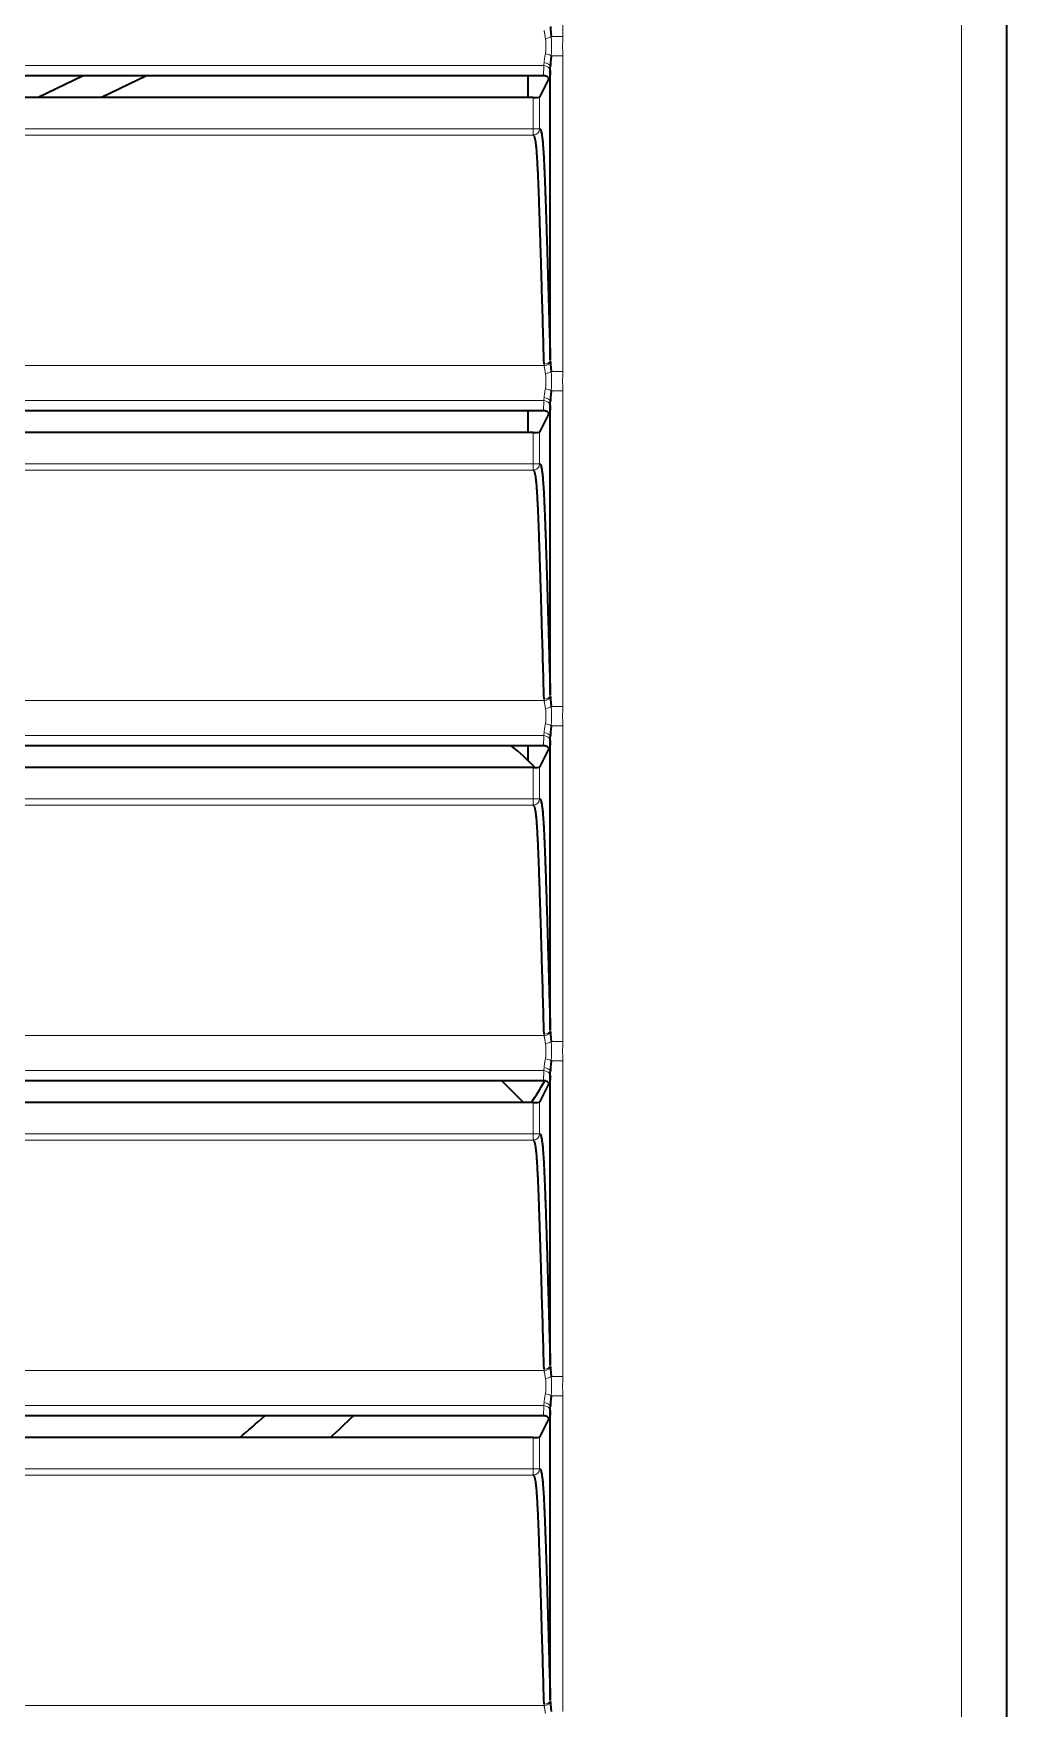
# Model space of a CAD drawing. Header units: inches. Extents: x -1096 to 3103, y -191 to 3207.
# Drawn here: x 717.2 to 756.1, y 1648.2 to 1715.2 of the extents above; entities that cross this region are included whole.
import ezdxf

# ---------------------------------------------------------------- set-up
doc = ezdxf.new("R2010")
doc.units = ezdxf.units.IN

msp = doc.modelspace()

# ---------------------------------------------------------------- linework, layer by layer
at = {"lineweight": 13}
for p, q in [((754.309, 1216.341), (754.309, 1879.841)), ((738.35, 1727.713), (738.35, 1715.079)), ((737.888, 1715.079), (738.35, 1715.079)), ((737.596, 1713.915), (680.14, 1713.915)), ((737.578, 1713.51), (737.596, 1713.915)), ((737.888, 1714.313), (738.35, 1714.313)), ((738.35, 1714.313), (738.35, 1701.679)), ((737.172, 1711.389), (737.172, 1712.641)), ((737.422, 1712.657), (737.422, 1711.389)), ((680.563, 1711.389), (737.172, 1711.389)), ((737.422, 1711.389), (737.172, 1711.389)), ((737.172, 1711.139), (737.172, 1711.389)), ((737.172, 1711.139), (680.563, 1711.139)), ((680.132, 1701.923), (737.604, 1701.923)), ((737.888, 1701.679), (738.35, 1701.679)), ((737.596, 1700.515), (680.14, 1700.515)), ((737.578, 1700.11), (737.596, 1700.515)), ((737.888, 1700.913), (738.35, 1700.913)), ((738.35, 1700.913), (738.35, 1688.279)), ((737.172, 1697.989), (737.172, 1699.241)), ((737.422, 1699.257), (737.422, 1697.989)), ((680.563, 1697.989), (737.172, 1697.989)), ((737.422, 1697.989), (737.172, 1697.989)), ((737.172, 1697.739), (737.172, 1697.989)), ((737.172, 1697.739), (680.563, 1697.739)), ((680.132, 1688.523), (737.604, 1688.523)), ((737.888, 1688.279), (738.35, 1688.279)), ((737.596, 1687.115), (680.14, 1687.115)), ((737.578, 1686.71), (737.596, 1687.115)), ((737.888, 1687.513), (738.35, 1687.513)), ((738.35, 1687.513), (738.35, 1674.879)), ((737.172, 1684.589), (737.172, 1685.841)), ((737.422, 1685.857), (737.422, 1684.589)), ((680.563, 1684.589), (737.172, 1684.589)), ((737.422, 1684.589), (737.172, 1684.589)), ((737.172, 1684.339), (737.172, 1684.589)), ((737.172, 1684.339), (680.563, 1684.339)), ((680.132, 1675.123), (737.604, 1675.123)), ((737.888, 1674.879), (738.35, 1674.879)), ((737.596, 1673.715), (680.14, 1673.715)), ((737.578, 1673.31), (737.596, 1673.715)), ((737.888, 1674.113), (738.35, 1674.113)), ((738.35, 1674.113), (738.35, 1661.479)), ((737.172, 1671.189), (737.172, 1672.441)), ((737.422, 1672.457), (737.422, 1671.189)), ((680.563, 1671.189), (737.172, 1671.189)), ((737.422, 1671.189), (737.172, 1671.189)), ((737.172, 1670.939), (737.172, 1671.189)), ((737.172, 1670.939), (680.563, 1670.939)), ((680.132, 1661.723), (737.604, 1661.723)), ((737.888, 1661.479), (738.35, 1661.479)), ((737.596, 1660.315), (680.14, 1660.315)), ((737.578, 1659.91), (737.596, 1660.315)), ((737.888, 1660.713), (738.35, 1660.713)), ((738.35, 1660.713), (738.35, 1648.079)), ((737.172, 1657.789), (737.172, 1659.041)), ((737.422, 1659.057), (737.422, 1657.789)), ((680.563, 1657.789), (737.172, 1657.789)), ((737.422, 1657.789), (737.172, 1657.789)), ((737.172, 1657.539), (737.172, 1657.789)), ((737.172, 1657.539), (680.563, 1657.539)), ((680.132, 1648.323), (737.604, 1648.323))]:
    msp.add_line(p, q, dxfattribs=at)
at = {"lineweight": 35}
for p, q in [((756.109, 1879.841), (756.109, 1218.345)), ((737.851, 1702.131), (737.851, 1713.864)), ((737.578, 1713.51), (680.157, 1713.51)), ((719.16, 1713.51), (717.355, 1712.641)), ((721.689, 1713.51), (719.884, 1712.641)), ((736.968, 1712.642), (736.968, 1713.511)), ((737.797, 1713.403), (737.422, 1712.657)), ((737.845, 1713.72), (737.828, 1713.319)), ((737.172, 1712.641), (680.563, 1712.641)), ((737.851, 1688.731), (737.851, 1700.464)), ((737.578, 1700.11), (680.157, 1700.11)), ((736.968, 1699.241), (736.968, 1700.112)), ((737.797, 1700.003), (737.422, 1699.257)), ((737.845, 1700.32), (737.828, 1699.919)), ((737.172, 1699.241), (680.563, 1699.241)), ((737.851, 1675.331), (737.851, 1687.064)), ((737.578, 1686.71), (680.157, 1686.71)), ((736.968, 1686.113), (736.968, 1686.71)), ((737.797, 1686.603), (737.422, 1685.857)), ((737.845, 1686.92), (737.828, 1686.519)), ((737.172, 1685.841), (680.563, 1685.841)), ((737.851, 1661.931), (737.851, 1673.664)), ((737.578, 1673.31), (680.157, 1673.31)), ((735.911, 1673.31), (736.781, 1672.441)), ((737.797, 1673.203), (737.422, 1672.457)), ((737.845, 1673.52), (737.828, 1673.119)), ((737.172, 1672.441), (680.563, 1672.441)), ((737.851, 1648.531), (737.851, 1660.264)), ((737.578, 1659.91), (680.157, 1659.91)), ((737.797, 1659.803), (737.422, 1659.057)), ((737.845, 1660.12), (737.828, 1659.719)), ((737.172, 1659.041), (680.563, 1659.041))]:
    msp.add_line(p, q, dxfattribs=at)
for radius, start, end in [(57.6, 327.79253, 328.76661), (57.6, 310.03744, 311.36392), (60, 312.68812, 313.90313)]:
    msp.add_arc((688.368, 1703.141), radius, start, end, dxfattribs=at)
at = {"lineweight": 13}
for centre, major_axis, ratio, start_param, end_param in [((737.656, 1715.079), (-0.248, -0.033), 0.303681, 1.530952, 2.733575), ((737.568, 1714.696), (0, 1), 0.043651, 3.816333, 3.983817), ((737.596, 1713.72), (-0.25, 0.011), 0.780579, 3.197456, 4.746449), ((737.601, 1713.864), (-0.25, 0.008), 0.665625, 3.188374, 4.733128), ((737.656, 1714.313), (-0.248, 0.033), 0.303681, 3.54961, 4.752233), ((737.818, 1714.696), (0, 1.25), 0.034921, 3.816333, 3.983817), ((737.172, 1711.389), (-0.066, -0.241), 0.999345, 0.269342, 1.839802), ((737.601, 1702.131), (-0.25, -0.007), 0.626591, 1.553199, 3.096797), ((737.604, 1702.079), (-0.249, -0.018), 0.625593, 1.525244, 3.025641), ((737.656, 1701.679), (-0.248, -0.033), 0.303681, 1.530952, 2.733575), ((737.568, 1701.296), (0, 1), 0.043651, 3.816333, 3.983817), ((737.596, 1700.32), (-0.25, 0.011), 0.780579, 3.197456, 4.746449), ((737.601, 1700.464), (-0.25, 0.008), 0.665625, 3.188374, 4.733128), ((737.656, 1700.913), (-0.248, 0.033), 0.303681, 3.54961, 4.752233), ((737.818, 1701.296), (0, 1.25), 0.034921, 3.816333, 3.983817), ((737.172, 1697.989), (-0.066, -0.241), 0.999345, 0.269342, 1.839802), ((737.601, 1688.731), (-0.25, -0.007), 0.626591, 1.553199, 3.096797), ((737.604, 1688.679), (-0.249, -0.018), 0.625593, 1.525244, 3.025641), ((737.656, 1688.279), (-0.248, -0.033), 0.303681, 1.530952, 2.733575), ((737.568, 1687.896), (0, 1), 0.043651, 3.816333, 3.983817), ((737.596, 1686.92), (-0.25, 0.011), 0.780579, 3.197456, 4.746449), ((737.601, 1687.064), (-0.25, 0.008), 0.665625, 3.188374, 4.733128), ((737.656, 1687.513), (-0.248, 0.033), 0.303681, 3.54961, 4.752233), ((737.818, 1687.896), (0, 1.25), 0.034921, 3.816333, 3.983817), ((737.172, 1684.589), (-0.066, -0.241), 0.999345, 0.269342, 1.839802), ((737.601, 1675.331), (-0.25, -0.007), 0.626591, 1.553199, 3.096797), ((737.604, 1675.279), (-0.249, -0.018), 0.625593, 1.525244, 3.025641), ((737.656, 1674.879), (-0.248, -0.033), 0.303681, 1.530952, 2.733575), ((737.568, 1674.496), (0, 1), 0.043651, 3.816333, 3.983817), ((737.596, 1673.52), (-0.25, 0.011), 0.780579, 3.197456, 4.746449), ((737.601, 1673.664), (-0.25, 0.008), 0.665625, 3.188374, 4.733128), ((737.656, 1674.113), (-0.248, 0.033), 0.303681, 3.54961, 4.752233), ((737.818, 1674.496), (0, 1.25), 0.034921, 3.816333, 3.983817), ((737.172, 1671.189), (-0.066, -0.241), 0.999345, 0.269342, 1.839802), ((737.601, 1661.931), (-0.25, -0.007), 0.626591, 1.553199, 3.096797), ((737.604, 1661.879), (-0.249, -0.018), 0.625593, 1.525244, 3.025641), ((737.656, 1661.479), (-0.248, -0.033), 0.303681, 1.530952, 2.733575), ((737.568, 1661.096), (0, 1), 0.043651, 3.816333, 3.983817), ((737.596, 1660.12), (-0.25, 0.011), 0.780579, 3.197456, 4.746449), ((737.601, 1660.264), (-0.25, 0.008), 0.665625, 3.188374, 4.733128), ((737.656, 1660.713), (-0.248, 0.033), 0.303681, 3.54961, 4.752233), ((737.818, 1661.096), (0, 1.25), 0.034921, 3.816333, 3.983817), ((737.172, 1657.789), (-0.066, -0.241), 0.999345, 0.269342, 1.839802), ((737.601, 1648.531), (-0.25, -0.007), 0.626591, 1.553199, 3.096797), ((737.604, 1648.479), (-0.249, -0.018), 0.625593, 1.525244, 3.025641)]:
    msp.add_ellipse(centre, major_axis=major_axis, ratio=ratio, start_param=start_param, end_param=end_param, dxfattribs=at)
at = {"lineweight": 35}
for centre, major_axis, ratio, start_param, end_param in [((737.172, 1712.658), (0.25, 0), 0.06935, 4.712389, 6.248279), ((737.172, 1699.258), (0.25, 0), 0.06935, 4.712389, 6.248279), ((732.477, 1683.646), (-6.127, 2.95), 0.681998, 4.19999, 4.398672), ((737.172, 1685.858), (0.25, 0), 0.06935, 4.712389, 6.248279), ((737.172, 1672.458), (0.25, 0), 0.06935, 4.712389, 6.248279), ((737.172, 1659.058), (0.25, 0), 0.06935, 4.712389, 6.248279)]:
    msp.add_ellipse(centre, major_axis=major_axis, ratio=ratio, start_param=start_param, end_param=end_param, dxfattribs=at)
at = {"lineweight": 13}
for points, knots in [([(737.656, 1715.002), (737.647, 1715.06), (737.636, 1715.116), (737.621, 1715.196), (737.617, 1715.222), (737.611, 1715.261), (737.609, 1715.273), (737.606, 1715.298), (737.605, 1715.311), (737.604, 1715.323)], [0, 0, 0, 0, 0.5, 0.5, 0.75, 0.75, 0.875, 0.875, 1, 1, 1, 1]), ([(737.656, 1714.39), (737.66, 1714.415), (737.663, 1714.44), (737.669, 1714.49), (737.671, 1714.515), (737.675, 1714.566), (737.676, 1714.592), (737.677, 1714.644), (737.678, 1714.67), (737.678, 1714.749), (737.676, 1714.8), (737.671, 1714.877), (737.669, 1714.902), (737.663, 1714.952), (737.66, 1714.977), (737.656, 1715.002)], [0, 0, 0, 0, 0.125, 0.125, 0.25, 0.25, 0.375, 0.375, 0.5, 0.5, 0.75, 0.75, 0.875, 0.875, 1, 1, 1, 1]), ([(737.888, 1715.079), (737.89, 1715.047), (737.892, 1715.015), (737.895, 1714.952), (737.897, 1714.92), (737.899, 1714.825), (737.9, 1714.761), (737.9, 1714.665), (737.9, 1714.633), (737.899, 1714.569), (737.898, 1714.536), (737.897, 1714.472), (737.895, 1714.44), (737.892, 1714.377), (737.89, 1714.345), (737.888, 1714.313)], [0, 0, 0, 0, 0.125, 0.125, 0.25, 0.25, 0.5, 0.5, 0.625, 0.625, 0.75, 0.75, 0.875, 0.875, 1, 1, 1, 1]), ([(738.35, 1715.079), (738.35, 1715.015), (738.349, 1714.951), (738.346, 1714.824), (738.345, 1714.76), (738.345, 1714.632), (738.346, 1714.568), (738.349, 1714.441), (738.35, 1714.377), (738.35, 1714.313)], [0, 0, 0, 0, 0.25, 0.25, 0.5, 0.5, 0.75, 0.75, 1, 1, 1, 1]), ([(737.601, 1714.03), (737.602, 1714.057), (737.605, 1714.084), (737.612, 1714.14), (737.617, 1714.169), (737.627, 1714.23), (737.633, 1714.26), (737.645, 1714.324), (737.651, 1714.357), (737.656, 1714.39)], [0, 0, 0, 0, 0.25, 0.25, 0.5, 0.5, 0.75, 0.75, 1, 1, 1, 1]), ([(737.656, 1701.602), (737.647, 1701.66), (737.636, 1701.716), (737.621, 1701.796), (737.617, 1701.822), (737.611, 1701.861), (737.609, 1701.873), (737.606, 1701.898), (737.605, 1701.911), (737.604, 1701.923)], [0, 0, 0, 0, 0.5, 0.5, 0.75, 0.75, 0.875, 0.875, 1, 1, 1, 1]), ([(737.656, 1700.99), (737.66, 1701.015), (737.663, 1701.04), (737.669, 1701.09), (737.671, 1701.115), (737.675, 1701.166), (737.676, 1701.192), (737.677, 1701.244), (737.678, 1701.27), (737.678, 1701.349), (737.676, 1701.4), (737.671, 1701.477), (737.669, 1701.502), (737.663, 1701.552), (737.66, 1701.577), (737.656, 1701.602)], [0, 0, 0, 0, 0.125, 0.125, 0.25, 0.25, 0.375, 0.375, 0.5, 0.5, 0.75, 0.75, 0.875, 0.875, 1, 1, 1, 1]), ([(737.888, 1701.679), (737.89, 1701.647), (737.892, 1701.615), (737.895, 1701.552), (737.897, 1701.52), (737.899, 1701.425), (737.9, 1701.361), (737.9, 1701.265), (737.9, 1701.233), (737.899, 1701.169), (737.898, 1701.136), (737.897, 1701.072), (737.895, 1701.04), (737.892, 1700.977), (737.89, 1700.945), (737.888, 1700.913)], [0, 0, 0, 0, 0.125, 0.125, 0.25, 0.25, 0.5, 0.5, 0.625, 0.625, 0.75, 0.75, 0.875, 0.875, 1, 1, 1, 1]), ([(738.35, 1701.679), (738.35, 1701.615), (738.349, 1701.551), (738.346, 1701.424), (738.345, 1701.36), (738.345, 1701.232), (738.346, 1701.168), (738.349, 1701.041), (738.35, 1700.977), (738.35, 1700.913)], [0, 0, 0, 0, 0.25, 0.25, 0.5, 0.5, 0.75, 0.75, 1, 1, 1, 1]), ([(737.601, 1700.63), (737.602, 1700.657), (737.605, 1700.684), (737.612, 1700.74), (737.617, 1700.769), (737.627, 1700.83), (737.633, 1700.86), (737.645, 1700.924), (737.651, 1700.957), (737.656, 1700.99)], [0, 0, 0, 0, 0.25, 0.25, 0.5, 0.5, 0.75, 0.75, 1, 1, 1, 1]), ([(737.656, 1688.202), (737.647, 1688.26), (737.636, 1688.316), (737.621, 1688.396), (737.617, 1688.422), (737.611, 1688.461), (737.609, 1688.473), (737.606, 1688.498), (737.605, 1688.511), (737.604, 1688.523)], [0, 0, 0, 0, 0.5, 0.5, 0.75, 0.75, 0.875, 0.875, 1, 1, 1, 1]), ([(737.656, 1687.59), (737.66, 1687.615), (737.663, 1687.64), (737.669, 1687.69), (737.671, 1687.715), (737.675, 1687.766), (737.676, 1687.792), (737.677, 1687.844), (737.678, 1687.87), (737.678, 1687.949), (737.676, 1688), (737.671, 1688.077), (737.669, 1688.102), (737.663, 1688.152), (737.66, 1688.177), (737.656, 1688.202)], [0, 0, 0, 0, 0.125, 0.125, 0.25, 0.25, 0.375, 0.375, 0.5, 0.5, 0.75, 0.75, 0.875, 0.875, 1, 1, 1, 1]), ([(737.888, 1688.279), (737.89, 1688.247), (737.892, 1688.215), (737.895, 1688.152), (737.897, 1688.12), (737.899, 1688.025), (737.9, 1687.961), (737.9, 1687.865), (737.9, 1687.833), (737.899, 1687.769), (737.898, 1687.736), (737.897, 1687.672), (737.895, 1687.64), (737.892, 1687.577), (737.89, 1687.545), (737.888, 1687.513)], [0, 0, 0, 0, 0.125, 0.125, 0.25, 0.25, 0.5, 0.5, 0.625, 0.625, 0.75, 0.75, 0.875, 0.875, 1, 1, 1, 1]), ([(738.35, 1688.279), (738.35, 1688.215), (738.349, 1688.151), (738.346, 1688.024), (738.345, 1687.96), (738.345, 1687.832), (738.346, 1687.768), (738.349, 1687.641), (738.35, 1687.577), (738.35, 1687.513)], [0, 0, 0, 0, 0.25, 0.25, 0.5, 0.5, 0.75, 0.75, 1, 1, 1, 1]), ([(737.601, 1687.23), (737.602, 1687.257), (737.605, 1687.284), (737.612, 1687.34), (737.617, 1687.369), (737.627, 1687.43), (737.633, 1687.46), (737.645, 1687.524), (737.651, 1687.557), (737.656, 1687.59)], [0, 0, 0, 0, 0.25, 0.25, 0.5, 0.5, 0.75, 0.75, 1, 1, 1, 1]), ([(737.656, 1674.802), (737.647, 1674.86), (737.636, 1674.916), (737.621, 1674.996), (737.617, 1675.022), (737.611, 1675.061), (737.609, 1675.073), (737.606, 1675.098), (737.605, 1675.111), (737.604, 1675.123)], [0, 0, 0, 0, 0.5, 0.5, 0.75, 0.75, 0.875, 0.875, 1, 1, 1, 1]), ([(737.656, 1674.19), (737.66, 1674.215), (737.663, 1674.24), (737.669, 1674.29), (737.671, 1674.315), (737.675, 1674.366), (737.676, 1674.392), (737.677, 1674.444), (737.678, 1674.47), (737.678, 1674.549), (737.676, 1674.6), (737.671, 1674.677), (737.669, 1674.702), (737.663, 1674.752), (737.66, 1674.777), (737.656, 1674.802)], [0, 0, 0, 0, 0.125, 0.125, 0.25, 0.25, 0.375, 0.375, 0.5, 0.5, 0.75, 0.75, 0.875, 0.875, 1, 1, 1, 1]), ([(737.888, 1674.879), (737.89, 1674.847), (737.892, 1674.815), (737.895, 1674.752), (737.897, 1674.72), (737.899, 1674.625), (737.9, 1674.561), (737.9, 1674.465), (737.9, 1674.433), (737.899, 1674.369), (737.898, 1674.336), (737.897, 1674.272), (737.895, 1674.24), (737.892, 1674.177), (737.89, 1674.145), (737.888, 1674.113)], [0, 0, 0, 0, 0.125, 0.125, 0.25, 0.25, 0.5, 0.5, 0.625, 0.625, 0.75, 0.75, 0.875, 0.875, 1, 1, 1, 1]), ([(738.35, 1674.879), (738.35, 1674.815), (738.349, 1674.751), (738.346, 1674.624), (738.345, 1674.56), (738.345, 1674.432), (738.346, 1674.368), (738.349, 1674.241), (738.35, 1674.177), (738.35, 1674.113)], [0, 0, 0, 0, 0.25, 0.25, 0.5, 0.5, 0.75, 0.75, 1, 1, 1, 1]), ([(737.601, 1673.83), (737.602, 1673.857), (737.605, 1673.884), (737.612, 1673.94), (737.617, 1673.969), (737.627, 1674.03), (737.633, 1674.06), (737.645, 1674.124), (737.651, 1674.157), (737.656, 1674.19)], [0, 0, 0, 0, 0.25, 0.25, 0.5, 0.5, 0.75, 0.75, 1, 1, 1, 1]), ([(737.656, 1661.402), (737.647, 1661.46), (737.636, 1661.516), (737.621, 1661.596), (737.617, 1661.622), (737.611, 1661.661), (737.609, 1661.673), (737.606, 1661.698), (737.605, 1661.711), (737.604, 1661.723)], [0, 0, 0, 0, 0.5, 0.5, 0.75, 0.75, 0.875, 0.875, 1, 1, 1, 1]), ([(737.656, 1660.79), (737.66, 1660.815), (737.663, 1660.84), (737.669, 1660.89), (737.671, 1660.915), (737.675, 1660.966), (737.676, 1660.992), (737.677, 1661.044), (737.678, 1661.07), (737.678, 1661.149), (737.676, 1661.2), (737.671, 1661.277), (737.669, 1661.302), (737.663, 1661.352), (737.66, 1661.377), (737.656, 1661.402)], [0, 0, 0, 0, 0.125, 0.125, 0.25, 0.25, 0.375, 0.375, 0.5, 0.5, 0.75, 0.75, 0.875, 0.875, 1, 1, 1, 1]), ([(737.888, 1661.479), (737.89, 1661.447), (737.892, 1661.415), (737.895, 1661.352), (737.897, 1661.32), (737.899, 1661.225), (737.9, 1661.161), (737.9, 1661.065), (737.9, 1661.033), (737.899, 1660.969), (737.898, 1660.936), (737.897, 1660.872), (737.895, 1660.84), (737.892, 1660.777), (737.89, 1660.745), (737.888, 1660.713)], [0, 0, 0, 0, 0.125, 0.125, 0.25, 0.25, 0.5, 0.5, 0.625, 0.625, 0.75, 0.75, 0.875, 0.875, 1, 1, 1, 1]), ([(738.35, 1661.479), (738.35, 1661.415), (738.349, 1661.351), (738.346, 1661.224), (738.345, 1661.16), (738.345, 1661.032), (738.346, 1660.968), (738.349, 1660.841), (738.35, 1660.777), (738.35, 1660.713)], [0, 0, 0, 0, 0.25, 0.25, 0.5, 0.5, 0.75, 0.75, 1, 1, 1, 1]), ([(737.601, 1660.43), (737.602, 1660.457), (737.605, 1660.484), (737.612, 1660.54), (737.617, 1660.569), (737.627, 1660.63), (737.633, 1660.66), (737.645, 1660.724), (737.651, 1660.757), (737.656, 1660.79)], [0, 0, 0, 0, 0.25, 0.25, 0.5, 0.5, 0.75, 0.75, 1, 1, 1, 1]), ([(737.656, 1648.002), (737.647, 1648.06), (737.636, 1648.116), (737.621, 1648.196), (737.617, 1648.222), (737.611, 1648.261), (737.609, 1648.273), (737.606, 1648.298), (737.605, 1648.311), (737.604, 1648.323)], [0, 0, 0, 0, 0.5, 0.5, 0.75, 0.75, 0.875, 0.875, 1, 1, 1, 1])]:
    msp.add_open_spline(points, degree=3, knots=knots, dxfattribs=at)
at = {"lineweight": 35}
for points, knots in [([(737.853, 1715.479), (737.854, 1715.448), (737.856, 1715.415), (737.862, 1715.35), (737.865, 1715.317), (737.874, 1715.217), (737.881, 1715.148), (737.888, 1715.079)], [0, 0, 0, 0, 0.25, 0.25, 0.5, 0.5, 1, 1, 1, 1]), ([(737.888, 1714.313), (737.884, 1714.274), (737.88, 1714.235), (737.873, 1714.157), (737.869, 1714.119), (737.862, 1714.044), (737.859, 1714.007), (737.853, 1713.934), (737.852, 1713.899), (737.851, 1713.864)], [0, 0, 0, 0, 0.25, 0.25, 0.5, 0.5, 0.75, 0.75, 1, 1, 1, 1]), ([(737.828, 1713.319), (737.828, 1713.332), (737.826, 1713.344), (737.821, 1713.362), (737.818, 1713.368), (737.813, 1713.381), (737.811, 1713.386), (737.801, 1713.404), (737.793, 1713.415), (737.775, 1713.436), (737.764, 1713.445), (737.741, 1713.463), (737.729, 1713.471), (737.709, 1713.481), (737.702, 1713.484), (737.687, 1713.49), (737.68, 1713.493), (737.658, 1713.5), (737.642, 1713.504), (737.61, 1713.509), (737.594, 1713.51), (737.578, 1713.51)], [0, 0, 0, 0, 0.125, 0.125, 0.1875, 0.1875, 0.25, 0.25, 0.375, 0.375, 0.5, 0.5, 0.625, 0.625, 0.6875, 0.6875, 0.75, 0.75, 0.875, 0.875, 1, 1, 1, 1]), ([(737.422, 1711.389), (737.428, 1711.388), (737.434, 1711.384), (737.446, 1711.373), (737.451, 1711.366), (737.463, 1711.345), (737.469, 1711.332), (737.478, 1711.307), (737.481, 1711.298), (737.486, 1711.278), (737.489, 1711.267), (737.504, 1711.207), (737.515, 1711.142), (737.532, 1711.01), (737.537, 1710.96), (737.548, 1710.849), (737.553, 1710.786), (737.561, 1710.683), (737.564, 1710.647), (737.569, 1710.572), (737.572, 1710.533), (737.58, 1710.41), (737.585, 1710.323), (737.599, 1710.05), (737.609, 1709.849), (737.622, 1709.531), (737.631, 1709.314), (737.64, 1709.087), (737.646, 1708.913), (737.648, 1708.855), (737.653, 1708.738), (737.655, 1708.679), (737.661, 1708.501), (737.665, 1708.381), (737.677, 1708.018), (737.685, 1707.773), (737.701, 1707.277), (737.709, 1707.026), (737.724, 1706.522), (737.732, 1706.268), (737.747, 1705.758), (737.754, 1705.502), (737.769, 1704.988), (737.777, 1704.73), (737.792, 1704.213), (737.799, 1703.954), (737.821, 1703.175), (737.836, 1702.653), (737.851, 1702.131)], [0, 0, 0, 0, 0.03125, 0.03125, 0.0625, 0.0625, 0.09375, 0.09375, 0.109375, 0.109375, 0.125, 0.125, 0.1875, 0.1875, 0.21875, 0.21875, 0.25, 0.25, 0.265625, 0.265625, 0.28125, 0.28125, 0.3125, 0.3125, 0.375, 0.375, 0.40625, 0.4375, 0.4375, 0.453125, 0.453125, 0.46875, 0.46875, 0.5, 0.5, 0.5625, 0.5625, 0.625, 0.625, 0.6875, 0.6875, 0.75, 0.75, 0.8125, 0.8125, 0.875, 0.875, 1, 1, 1, 1]), ([(737.601, 1701.974), (737.586, 1702.489), (737.572, 1703.004), (737.543, 1704.028), (737.528, 1704.538), (737.506, 1705.299), (737.498, 1705.552), (737.483, 1706.055), (737.476, 1706.306), (737.461, 1706.804), (737.453, 1707.051), (737.437, 1707.541), (737.429, 1707.784), (737.417, 1708.142), (737.413, 1708.261), (737.405, 1708.496), (737.401, 1708.612), (737.392, 1708.841), (737.388, 1708.954), (737.379, 1709.175), (737.37, 1709.392), (737.361, 1709.597), (737.352, 1709.795), (737.347, 1709.891), (737.337, 1710.074), (737.332, 1710.161), (737.325, 1710.263), (737.324, 1710.283), (737.321, 1710.323), (737.317, 1710.381), (737.313, 1710.435), (737.305, 1710.539), (737.3, 1710.601), (737.288, 1710.713), (737.283, 1710.763), (737.266, 1710.894), (737.254, 1710.959), (737.24, 1711.018), (737.237, 1711.029), (737.231, 1711.049), (737.228, 1711.058), (737.219, 1711.083), (737.213, 1711.096), (737.201, 1711.116), (737.196, 1711.124), (737.184, 1711.135), (737.178, 1711.138), (737.172, 1711.139)], [0, 0, 0, 0, 0.125, 0.125, 0.25, 0.25, 0.3125, 0.3125, 0.375, 0.375, 0.4375, 0.4375, 0.5, 0.5, 0.53125, 0.53125, 0.5625, 0.5625, 0.59375, 0.59375, 0.625, 0.65625, 0.65625, 0.6875, 0.6875, 0.71875, 0.71875, 0.726563, 0.726563, 0.734375, 0.75, 0.75, 0.78125, 0.78125, 0.8125, 0.8125, 0.875, 0.875, 0.890625, 0.890625, 0.90625, 0.90625, 0.9375, 0.9375, 0.96875, 0.96875, 1, 1, 1, 1]), ([(737.853, 1702.079), (737.854, 1702.048), (737.856, 1702.015), (737.862, 1701.95), (737.865, 1701.917), (737.874, 1701.817), (737.881, 1701.748), (737.888, 1701.679)], [0, 0, 0, 0, 0.25, 0.25, 0.5, 0.5, 1, 1, 1, 1]), ([(737.888, 1700.913), (737.884, 1700.874), (737.88, 1700.835), (737.873, 1700.757), (737.869, 1700.719), (737.862, 1700.644), (737.859, 1700.607), (737.853, 1700.534), (737.852, 1700.499), (737.851, 1700.464)], [0, 0, 0, 0, 0.25, 0.25, 0.5, 0.5, 0.75, 0.75, 1, 1, 1, 1]), ([(737.828, 1699.919), (737.828, 1699.932), (737.826, 1699.944), (737.821, 1699.962), (737.818, 1699.968), (737.813, 1699.981), (737.811, 1699.986), (737.801, 1700.004), (737.793, 1700.015), (737.775, 1700.036), (737.764, 1700.045), (737.741, 1700.063), (737.729, 1700.071), (737.709, 1700.081), (737.702, 1700.084), (737.687, 1700.09), (737.68, 1700.093), (737.658, 1700.1), (737.642, 1700.104), (737.61, 1700.109), (737.594, 1700.11), (737.578, 1700.11)], [0, 0, 0, 0, 0.125, 0.125, 0.1875, 0.1875, 0.25, 0.25, 0.375, 0.375, 0.5, 0.5, 0.625, 0.625, 0.6875, 0.6875, 0.75, 0.75, 0.875, 0.875, 1, 1, 1, 1]), ([(737.422, 1697.989), (737.428, 1697.988), (737.434, 1697.984), (737.446, 1697.973), (737.451, 1697.966), (737.463, 1697.945), (737.469, 1697.932), (737.478, 1697.907), (737.481, 1697.898), (737.486, 1697.878), (737.489, 1697.867), (737.504, 1697.807), (737.515, 1697.742), (737.532, 1697.61), (737.537, 1697.56), (737.548, 1697.449), (737.553, 1697.386), (737.561, 1697.283), (737.564, 1697.247), (737.569, 1697.172), (737.572, 1697.133), (737.58, 1697.01), (737.585, 1696.923), (737.599, 1696.65), (737.609, 1696.449), (737.622, 1696.131), (737.631, 1695.914), (737.64, 1695.687), (737.646, 1695.513), (737.648, 1695.455), (737.653, 1695.338), (737.655, 1695.279), (737.661, 1695.101), (737.665, 1694.981), (737.677, 1694.618), (737.685, 1694.373), (737.701, 1693.877), (737.709, 1693.626), (737.724, 1693.122), (737.732, 1692.868), (737.747, 1692.358), (737.754, 1692.102), (737.769, 1691.588), (737.777, 1691.33), (737.792, 1690.813), (737.799, 1690.554), (737.821, 1689.775), (737.836, 1689.253), (737.851, 1688.731)], [0, 0, 0, 0, 0.03125, 0.03125, 0.0625, 0.0625, 0.09375, 0.09375, 0.109375, 0.109375, 0.125, 0.125, 0.1875, 0.1875, 0.21875, 0.21875, 0.25, 0.25, 0.265625, 0.265625, 0.28125, 0.28125, 0.3125, 0.3125, 0.375, 0.375, 0.40625, 0.4375, 0.4375, 0.453125, 0.453125, 0.46875, 0.46875, 0.5, 0.5, 0.5625, 0.5625, 0.625, 0.625, 0.6875, 0.6875, 0.75, 0.75, 0.8125, 0.8125, 0.875, 0.875, 1, 1, 1, 1]), ([(737.601, 1688.574), (737.586, 1689.089), (737.572, 1689.604), (737.543, 1690.628), (737.528, 1691.138), (737.506, 1691.899), (737.498, 1692.152), (737.483, 1692.655), (737.476, 1692.906), (737.461, 1693.404), (737.453, 1693.651), (737.437, 1694.141), (737.429, 1694.384), (737.417, 1694.742), (737.413, 1694.861), (737.405, 1695.096), (737.401, 1695.212), (737.392, 1695.441), (737.388, 1695.554), (737.379, 1695.775), (737.37, 1695.992), (737.361, 1696.197), (737.352, 1696.395), (737.347, 1696.491), (737.337, 1696.674), (737.332, 1696.761), (737.325, 1696.863), (737.324, 1696.883), (737.321, 1696.923), (737.317, 1696.981), (737.313, 1697.035), (737.305, 1697.139), (737.3, 1697.201), (737.288, 1697.313), (737.283, 1697.363), (737.266, 1697.494), (737.254, 1697.559), (737.24, 1697.618), (737.237, 1697.629), (737.231, 1697.649), (737.228, 1697.658), (737.219, 1697.683), (737.213, 1697.696), (737.201, 1697.716), (737.196, 1697.724), (737.184, 1697.735), (737.178, 1697.738), (737.172, 1697.739)], [0, 0, 0, 0, 0.125, 0.125, 0.25, 0.25, 0.3125, 0.3125, 0.375, 0.375, 0.4375, 0.4375, 0.5, 0.5, 0.53125, 0.53125, 0.5625, 0.5625, 0.59375, 0.59375, 0.625, 0.65625, 0.65625, 0.6875, 0.6875, 0.71875, 0.71875, 0.726562, 0.726562, 0.734375, 0.75, 0.75, 0.78125, 0.78125, 0.8125, 0.8125, 0.875, 0.875, 0.890625, 0.890625, 0.90625, 0.90625, 0.9375, 0.9375, 0.96875, 0.96875, 1, 1, 1, 1]), ([(737.853, 1688.679), (737.854, 1688.648), (737.856, 1688.615), (737.862, 1688.55), (737.865, 1688.517), (737.874, 1688.417), (737.881, 1688.348), (737.888, 1688.279)], [0, 0, 0, 0, 0.25, 0.25, 0.5, 0.5, 1, 1, 1, 1]), ([(737.888, 1687.513), (737.884, 1687.474), (737.88, 1687.435), (737.873, 1687.357), (737.869, 1687.319), (737.862, 1687.244), (737.859, 1687.207), (737.853, 1687.134), (737.852, 1687.099), (737.851, 1687.064)], [0, 0, 0, 0, 0.25, 0.25, 0.5, 0.5, 0.75, 0.75, 1, 1, 1, 1]), ([(737.828, 1686.519), (737.828, 1686.532), (737.826, 1686.544), (737.821, 1686.562), (737.818, 1686.568), (737.813, 1686.581), (737.811, 1686.586), (737.801, 1686.604), (737.793, 1686.615), (737.775, 1686.636), (737.764, 1686.645), (737.741, 1686.663), (737.729, 1686.671), (737.709, 1686.681), (737.702, 1686.684), (737.687, 1686.69), (737.68, 1686.693), (737.658, 1686.7), (737.642, 1686.704), (737.61, 1686.709), (737.594, 1686.71), (737.578, 1686.71)], [0, 0, 0, 0, 0.125, 0.125, 0.1875, 0.1875, 0.25, 0.25, 0.375, 0.375, 0.5, 0.5, 0.625, 0.625, 0.6875, 0.6875, 0.75, 0.75, 0.875, 0.875, 1, 1, 1, 1]), ([(737.422, 1684.589), (737.428, 1684.588), (737.434, 1684.584), (737.446, 1684.573), (737.451, 1684.566), (737.463, 1684.545), (737.469, 1684.532), (737.478, 1684.507), (737.481, 1684.498), (737.486, 1684.478), (737.489, 1684.467), (737.504, 1684.407), (737.515, 1684.342), (737.532, 1684.21), (737.537, 1684.16), (737.548, 1684.049), (737.553, 1683.986), (737.561, 1683.883), (737.564, 1683.847), (737.569, 1683.772), (737.572, 1683.733), (737.58, 1683.61), (737.585, 1683.523), (737.599, 1683.25), (737.609, 1683.049), (737.622, 1682.731), (737.631, 1682.514), (737.64, 1682.287), (737.646, 1682.113), (737.648, 1682.055), (737.653, 1681.938), (737.655, 1681.879), (737.661, 1681.701), (737.665, 1681.581), (737.677, 1681.218), (737.685, 1680.973), (737.701, 1680.477), (737.709, 1680.226), (737.724, 1679.722), (737.732, 1679.468), (737.747, 1678.958), (737.754, 1678.702), (737.769, 1678.188), (737.777, 1677.93), (737.792, 1677.413), (737.799, 1677.154), (737.821, 1676.375), (737.836, 1675.853), (737.851, 1675.331)], [0, 0, 0, 0, 0.03125, 0.03125, 0.0625, 0.0625, 0.09375, 0.09375, 0.109375, 0.109375, 0.125, 0.125, 0.1875, 0.1875, 0.21875, 0.21875, 0.25, 0.25, 0.265625, 0.265625, 0.28125, 0.28125, 0.3125, 0.3125, 0.375, 0.375, 0.40625, 0.4375, 0.4375, 0.453125, 0.453125, 0.46875, 0.46875, 0.5, 0.5, 0.5625, 0.5625, 0.625, 0.625, 0.6875, 0.6875, 0.75, 0.75, 0.8125, 0.8125, 0.875, 0.875, 1, 1, 1, 1]), ([(737.601, 1675.174), (737.586, 1675.689), (737.572, 1676.204), (737.543, 1677.228), (737.528, 1677.738), (737.506, 1678.499), (737.498, 1678.752), (737.483, 1679.255), (737.476, 1679.506), (737.461, 1680.004), (737.453, 1680.251), (737.437, 1680.741), (737.429, 1680.984), (737.417, 1681.342), (737.413, 1681.461), (737.405, 1681.696), (737.401, 1681.812), (737.392, 1682.041), (737.388, 1682.154), (737.379, 1682.375), (737.37, 1682.592), (737.361, 1682.797), (737.352, 1682.995), (737.347, 1683.091), (737.337, 1683.274), (737.332, 1683.361), (737.325, 1683.463), (737.324, 1683.483), (737.321, 1683.523), (737.317, 1683.581), (737.313, 1683.635), (737.305, 1683.739), (737.3, 1683.801), (737.288, 1683.913), (737.283, 1683.963), (737.266, 1684.094), (737.254, 1684.159), (737.24, 1684.218), (737.237, 1684.229), (737.231, 1684.249), (737.228, 1684.258), (737.219, 1684.283), (737.213, 1684.296), (737.201, 1684.316), (737.196, 1684.324), (737.184, 1684.335), (737.178, 1684.338), (737.172, 1684.339)], [0, 0, 0, 0, 0.125, 0.125, 0.25, 0.25, 0.3125, 0.3125, 0.375, 0.375, 0.4375, 0.4375, 0.5, 0.5, 0.53125, 0.53125, 0.5625, 0.5625, 0.59375, 0.59375, 0.625, 0.65625, 0.65625, 0.6875, 0.6875, 0.71875, 0.71875, 0.726562, 0.726562, 0.734375, 0.75, 0.75, 0.78125, 0.78125, 0.8125, 0.8125, 0.875, 0.875, 0.890625, 0.890625, 0.90625, 0.90625, 0.9375, 0.9375, 0.96875, 0.96875, 1, 1, 1, 1]), ([(737.853, 1675.279), (737.854, 1675.248), (737.856, 1675.215), (737.862, 1675.15), (737.865, 1675.117), (737.874, 1675.017), (737.881, 1674.948), (737.888, 1674.879)], [0, 0, 0, 0, 0.25, 0.25, 0.5, 0.5, 1, 1, 1, 1]), ([(737.888, 1674.113), (737.884, 1674.074), (737.88, 1674.035), (737.873, 1673.957), (737.869, 1673.919), (737.862, 1673.844), (737.859, 1673.807), (737.853, 1673.734), (737.852, 1673.699), (737.851, 1673.664)], [0, 0, 0, 0, 0.25, 0.25, 0.5, 0.5, 0.75, 0.75, 1, 1, 1, 1]), ([(737.828, 1673.119), (737.828, 1673.132), (737.826, 1673.144), (737.821, 1673.162), (737.818, 1673.168), (737.813, 1673.181), (737.811, 1673.186), (737.801, 1673.204), (737.793, 1673.215), (737.775, 1673.236), (737.764, 1673.245), (737.741, 1673.263), (737.729, 1673.271), (737.709, 1673.281), (737.702, 1673.284), (737.687, 1673.29), (737.68, 1673.293), (737.658, 1673.3), (737.642, 1673.304), (737.61, 1673.309), (737.594, 1673.31), (737.578, 1673.31)], [0, 0, 0, 0, 0.125, 0.125, 0.1875, 0.1875, 0.25, 0.25, 0.375, 0.375, 0.5, 0.5, 0.625, 0.625, 0.6875, 0.6875, 0.75, 0.75, 0.875, 0.875, 1, 1, 1, 1]), ([(737.422, 1671.189), (737.428, 1671.188), (737.434, 1671.184), (737.446, 1671.173), (737.451, 1671.166), (737.463, 1671.145), (737.469, 1671.132), (737.478, 1671.107), (737.481, 1671.098), (737.486, 1671.078), (737.489, 1671.067), (737.504, 1671.007), (737.515, 1670.942), (737.532, 1670.81), (737.537, 1670.76), (737.548, 1670.649), (737.553, 1670.586), (737.561, 1670.483), (737.564, 1670.447), (737.569, 1670.372), (737.572, 1670.333), (737.58, 1670.21), (737.585, 1670.123), (737.599, 1669.85), (737.609, 1669.649), (737.622, 1669.331), (737.631, 1669.114), (737.64, 1668.887), (737.646, 1668.713), (737.648, 1668.655), (737.653, 1668.538), (737.655, 1668.479), (737.661, 1668.301), (737.665, 1668.181), (737.677, 1667.818), (737.685, 1667.573), (737.701, 1667.077), (737.709, 1666.826), (737.724, 1666.322), (737.732, 1666.068), (737.747, 1665.558), (737.754, 1665.302), (737.769, 1664.788), (737.777, 1664.53), (737.792, 1664.013), (737.799, 1663.754), (737.821, 1662.975), (737.836, 1662.453), (737.851, 1661.931)], [0, 0, 0, 0, 0.03125, 0.03125, 0.0625, 0.0625, 0.09375, 0.09375, 0.109375, 0.109375, 0.125, 0.125, 0.1875, 0.1875, 0.21875, 0.21875, 0.25, 0.25, 0.265625, 0.265625, 0.28125, 0.28125, 0.3125, 0.3125, 0.375, 0.375, 0.40625, 0.4375, 0.4375, 0.453125, 0.453125, 0.46875, 0.46875, 0.5, 0.5, 0.5625, 0.5625, 0.625, 0.625, 0.6875, 0.6875, 0.75, 0.75, 0.8125, 0.8125, 0.875, 0.875, 1, 1, 1, 1]), ([(737.601, 1661.774), (737.586, 1662.289), (737.572, 1662.804), (737.543, 1663.828), (737.528, 1664.338), (737.506, 1665.099), (737.498, 1665.352), (737.483, 1665.855), (737.476, 1666.106), (737.461, 1666.604), (737.453, 1666.851), (737.437, 1667.341), (737.429, 1667.584), (737.417, 1667.942), (737.413, 1668.061), (737.405, 1668.296), (737.401, 1668.412), (737.392, 1668.641), (737.388, 1668.754), (737.379, 1668.975), (737.37, 1669.192), (737.361, 1669.397), (737.352, 1669.595), (737.347, 1669.691), (737.337, 1669.874), (737.332, 1669.961), (737.325, 1670.063), (737.324, 1670.083), (737.321, 1670.123), (737.317, 1670.181), (737.313, 1670.235), (737.305, 1670.339), (737.3, 1670.401), (737.288, 1670.513), (737.283, 1670.563), (737.266, 1670.694), (737.254, 1670.759), (737.24, 1670.818), (737.237, 1670.829), (737.231, 1670.849), (737.228, 1670.858), (737.219, 1670.883), (737.213, 1670.896), (737.201, 1670.916), (737.196, 1670.924), (737.184, 1670.935), (737.178, 1670.938), (737.172, 1670.939)], [0, 0, 0, 0, 0.125, 0.125, 0.25, 0.25, 0.3125, 0.3125, 0.375, 0.375, 0.4375, 0.4375, 0.5, 0.5, 0.53125, 0.53125, 0.5625, 0.5625, 0.59375, 0.59375, 0.625, 0.65625, 0.65625, 0.6875, 0.6875, 0.71875, 0.71875, 0.726562, 0.726562, 0.734375, 0.75, 0.75, 0.78125, 0.78125, 0.8125, 0.8125, 0.875, 0.875, 0.890625, 0.890625, 0.90625, 0.90625, 0.9375, 0.9375, 0.96875, 0.96875, 1, 1, 1, 1]), ([(737.853, 1661.879), (737.854, 1661.848), (737.856, 1661.815), (737.862, 1661.75), (737.865, 1661.717), (737.874, 1661.617), (737.881, 1661.548), (737.888, 1661.479)], [0, 0, 0, 0, 0.25, 0.25, 0.5, 0.5, 1, 1, 1, 1]), ([(737.888, 1660.713), (737.884, 1660.674), (737.88, 1660.635), (737.873, 1660.557), (737.869, 1660.519), (737.862, 1660.444), (737.859, 1660.407), (737.853, 1660.334), (737.852, 1660.299), (737.851, 1660.264)], [0, 0, 0, 0, 0.25, 0.25, 0.5, 0.5, 0.75, 0.75, 1, 1, 1, 1]), ([(737.828, 1659.719), (737.828, 1659.732), (737.826, 1659.744), (737.821, 1659.762), (737.818, 1659.768), (737.813, 1659.781), (737.811, 1659.786), (737.801, 1659.804), (737.793, 1659.815), (737.775, 1659.836), (737.764, 1659.845), (737.741, 1659.863), (737.729, 1659.871), (737.709, 1659.881), (737.702, 1659.884), (737.687, 1659.89), (737.68, 1659.893), (737.658, 1659.9), (737.642, 1659.904), (737.61, 1659.909), (737.594, 1659.91), (737.578, 1659.91)], [0, 0, 0, 0, 0.125, 0.125, 0.1875, 0.1875, 0.25, 0.25, 0.375, 0.375, 0.5, 0.5, 0.625, 0.625, 0.6875, 0.6875, 0.75, 0.75, 0.875, 0.875, 1, 1, 1, 1]), ([(737.422, 1657.789), (737.428, 1657.788), (737.434, 1657.784), (737.446, 1657.773), (737.451, 1657.766), (737.463, 1657.745), (737.469, 1657.732), (737.478, 1657.707), (737.481, 1657.698), (737.486, 1657.678), (737.489, 1657.667), (737.504, 1657.607), (737.515, 1657.542), (737.532, 1657.41), (737.537, 1657.36), (737.548, 1657.249), (737.553, 1657.186), (737.561, 1657.083), (737.564, 1657.047), (737.569, 1656.972), (737.572, 1656.933), (737.58, 1656.81), (737.585, 1656.723), (737.599, 1656.45), (737.609, 1656.249), (737.622, 1655.931), (737.631, 1655.714), (737.64, 1655.487), (737.646, 1655.313), (737.648, 1655.255), (737.653, 1655.138), (737.655, 1655.079), (737.661, 1654.901), (737.665, 1654.781), (737.677, 1654.418), (737.685, 1654.173), (737.701, 1653.677), (737.709, 1653.426), (737.724, 1652.922), (737.732, 1652.668), (737.747, 1652.158), (737.754, 1651.902), (737.769, 1651.388), (737.777, 1651.13), (737.792, 1650.613), (737.799, 1650.354), (737.821, 1649.575), (737.836, 1649.053), (737.851, 1648.531)], [0, 0, 0, 0, 0.03125, 0.03125, 0.0625, 0.0625, 0.09375, 0.09375, 0.109375, 0.109375, 0.125, 0.125, 0.1875, 0.1875, 0.21875, 0.21875, 0.25, 0.25, 0.265625, 0.265625, 0.28125, 0.28125, 0.3125, 0.3125, 0.375, 0.375, 0.40625, 0.4375, 0.4375, 0.453125, 0.453125, 0.46875, 0.46875, 0.5, 0.5, 0.5625, 0.5625, 0.625, 0.625, 0.6875, 0.6875, 0.75, 0.75, 0.8125, 0.8125, 0.875, 0.875, 1, 1, 1, 1]), ([(737.601, 1648.374), (737.586, 1648.889), (737.572, 1649.404), (737.543, 1650.428), (737.528, 1650.938), (737.506, 1651.699), (737.498, 1651.952), (737.483, 1652.455), (737.476, 1652.706), (737.461, 1653.204), (737.453, 1653.451), (737.437, 1653.941), (737.429, 1654.184), (737.417, 1654.542), (737.413, 1654.661), (737.405, 1654.896), (737.401, 1655.012), (737.392, 1655.241), (737.388, 1655.354), (737.379, 1655.575), (737.37, 1655.792), (737.361, 1655.997), (737.352, 1656.195), (737.347, 1656.291), (737.337, 1656.474), (737.332, 1656.561), (737.325, 1656.663), (737.324, 1656.683), (737.321, 1656.723), (737.317, 1656.781), (737.313, 1656.835), (737.305, 1656.939), (737.3, 1657.001), (737.288, 1657.113), (737.283, 1657.163), (737.266, 1657.294), (737.254, 1657.359), (737.24, 1657.418), (737.237, 1657.429), (737.231, 1657.449), (737.228, 1657.458), (737.219, 1657.483), (737.213, 1657.496), (737.201, 1657.516), (737.196, 1657.524), (737.184, 1657.535), (737.178, 1657.538), (737.172, 1657.539)], [0, 0, 0, 0, 0.125, 0.125, 0.25, 0.25, 0.3125, 0.3125, 0.375, 0.375, 0.4375, 0.4375, 0.5, 0.5, 0.53125, 0.53125, 0.5625, 0.5625, 0.59375, 0.59375, 0.625, 0.65625, 0.65625, 0.6875, 0.6875, 0.71875, 0.71875, 0.726562, 0.726562, 0.734375, 0.75, 0.75, 0.78125, 0.78125, 0.8125, 0.8125, 0.875, 0.875, 0.890625, 0.890625, 0.90625, 0.90625, 0.9375, 0.9375, 0.96875, 0.96875, 1, 1, 1, 1]), ([(737.853, 1648.479), (737.854, 1648.448), (737.856, 1648.415), (737.862, 1648.35), (737.865, 1648.317), (737.874, 1648.217), (737.881, 1648.148), (737.888, 1648.079)], [0, 0, 0, 0, 0.25, 0.25, 0.5, 0.5, 1, 1, 1, 1])]:
    msp.add_open_spline(points, degree=3, knots=knots, dxfattribs=at)
at = {"lineweight": 13}
for points in [[(737.604, 1701.923), (737.602, 1701.94), (737.601, 1701.957), (737.601, 1701.974)], [(737.851, 1702.131), (737.851, 1702.114), (737.852, 1702.096), (737.853, 1702.079)], [(737.604, 1688.523), (737.602, 1688.54), (737.601, 1688.557), (737.601, 1688.574)], [(737.851, 1688.731), (737.851, 1688.714), (737.852, 1688.696), (737.853, 1688.679)], [(737.604, 1675.123), (737.602, 1675.14), (737.601, 1675.157), (737.601, 1675.174)], [(737.851, 1675.331), (737.851, 1675.314), (737.852, 1675.296), (737.853, 1675.279)], [(737.604, 1661.723), (737.602, 1661.74), (737.601, 1661.757), (737.601, 1661.774)], [(737.851, 1661.931), (737.851, 1661.914), (737.852, 1661.896), (737.853, 1661.879)], [(737.604, 1648.323), (737.602, 1648.34), (737.601, 1648.357), (737.601, 1648.374)], [(737.851, 1648.531), (737.851, 1648.514), (737.852, 1648.496), (737.853, 1648.479)]]:
    msp.add_open_spline(points, degree=3, dxfattribs=at)

doc.saveas('drawing.dxf')
